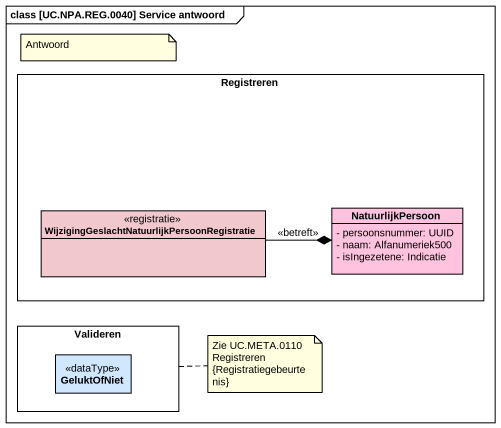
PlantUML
@startuml
mainframe class [UC.NPA.REG.0040] Service antwoord
hide circle
hide empty members
skinparam classAttributeIconSize 0
rectangle Registreren {
  class "WijzigingGeslachtNatuurlijkPersoonRegistratie" as WijzigingGeslachtNatuurlijkP <<registratie>> #F0C8CD
  class NatuurlijkPersoon #FFC3DF {
    - persoonsnummer: UUID
    - naam: Alfanumeriek500
    - isIngezetene: Indicatie
  }
}
rectangle Valideren {
  class GeluktOfNiet <<dataType>> #D0E7FE
}
WijzigingGeslachtNatuurlijkP -right-* NatuurlijkPersoon : <<betreft>>
note as N1
  Antwoord
end note
note right of Valideren : Zie UC.META.0110 Registreren {Registratiegebeurtenis}
@enduml
